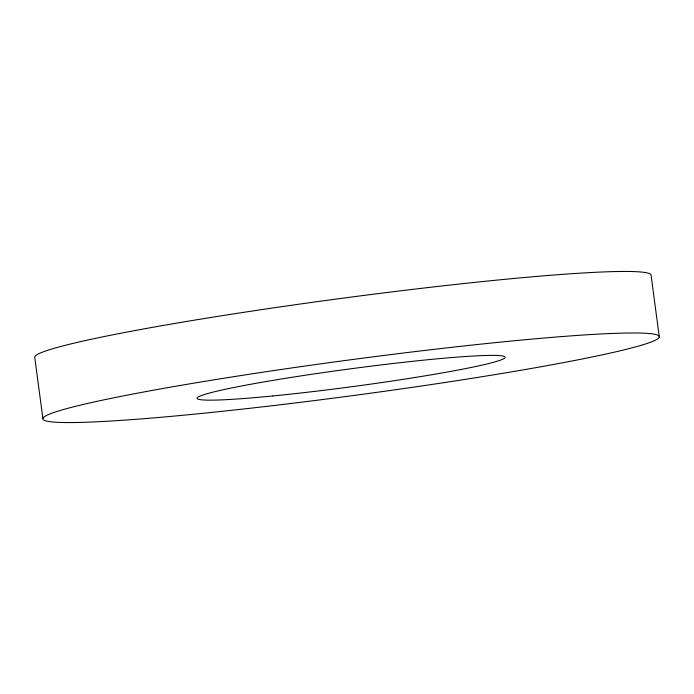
<?xml version="1.0" encoding="UTF-8"?>
<svg xmlns="http://www.w3.org/2000/svg" width="694" height="694" viewBox="0 0 694 694"><rect width="100%" height="100%" fill="white"/><g stroke="black" fill="none" stroke-linecap="round" stroke-linejoin="round"><path stroke-width="1.04" d="M659.3 336.946A310.929 17.897 -7.6 0 0 199.386 382.229A310.929 17.897 -7.6 0 0 194.632 414.136A310.929 17.897 -7.6 0 0 659.3 336.946L651.093 275.405A310.929 17.897 -7.6 0 0 345.638 297.813A310.929 17.897 -7.6 0 0 34.7 357.054L42.907 418.595M272.872 395.953A155.465 8.953 -7.6 0 0 505.206 357.358A155.465 8.953 -7.6 0 0 275.24 380A155.465 8.953 -7.6 0 0 272.872 395.953"/></g></svg>
